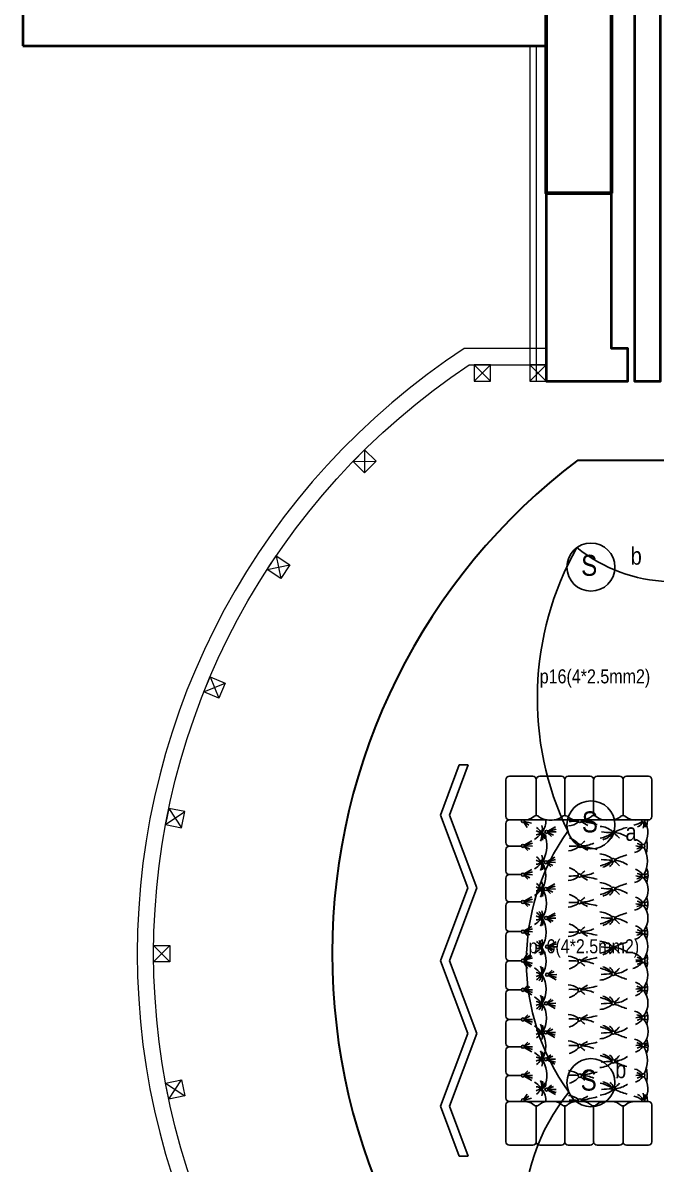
# Model space of a CAD drawing. Header units: inches. Extents: x 23642 to 146359, y -5490 to 33031.
# Drawn here: x 54694 to 56907, y 16774 to 20761 of the extents above; entities that cross this region are included whole.
import ezdxf

# ---------------------------------------------------------------- set-up
doc = ezdxf.new("R2010")
doc.units = ezdxf.units.IN
doc.header["$LTSCALE"] = 5
doc.header["$MEASUREMENT"] = 0
for name, color, linetype, lineweight in [('00-marble', 105, 'Continuous', 20), ('00-structure', 7, 'Continuous', 50), ('00-wall15-20', 30, 'Continuous', 40), ('00-wood', 35, 'Continuous', 18)]:
    doc.layers.add(name, color=color, linetype=linetype, lineweight=lineweight)
doc.layers.add('furn', color=7, linetype='Continuous')
doc.layers.add('Lighting', color=3, linetype='Continuous')
doc.styles.add('ROMANS', font='')
doc.styles.get('ROMANS').set_extended_font_data('Arial Narrow')

# ---------------------------------------------------------------- blocks, each defined once
blk = doc.blocks.new('COUCH20')
at = {"layer": 'furn'}
for p, q in [((0.3456, 0), (0.2403, 0)), ((1.643, 0), (1.7483, 0)), ((-0.0191, -0.0191), (-0.0191, -0.1474)), ((0, 0), (0.2021, 0)), ((0.2212, -0.2259), (0.2212, -0.0191)), ((0.3647, -0.0191), (0.3647, -0.0848)), ((0.5024, 0), (0.3838, 0)), ((0.5215, -0.0191), (0.5215, -0.0848)), ((0.6524, 0), (0.5405, 0)), ((0.6715, -0.0191), (0.6715, -0.0848)), ((0.8152, 0), (0.6906, 0)), ((0.8343, -0.0191), (0.8343, -0.0848)), ((0.8534, 0), (0.9752, 0)), ((0.9943, -0.0191), (0.9943, -0.0848)), ((1.1352, 0), (1.0134, 0)), ((1.1543, -0.0191), (1.1543, -0.0848)), ((1.1734, 0), (1.298, 0)), ((1.3171, -0.0191), (1.3171, -0.0848)), ((1.3362, 0), (1.4481, 0)), ((1.4671, -0.0191), (1.4671, -0.0848)), ((1.4862, 0), (1.6048, 0)), ((1.6239, -0.0191), (1.6239, -0.0848)), ((1.7674, -0.2259), (1.7674, -0.0191)), ((1.9886, 0), (1.7865, 0)), ((2.0077, -0.0191), (2.0077, -0.1474)), ((0.2291, -0.1013), (0.2391, -0.1403)), ((0.232, -0.0999), (0.2505, -0.1251)), ((0.234, -0.0978), (0.2619, -0.1167)), ((0.3597, -0.1005), (0.3364, -0.1426)), ((0.3614, -0.1012), (0.3485, -0.1457)), ((0.3639, -0.1015), (0.3645, -0.1464)), ((0.3672, -0.1008), (0.3812, -0.132)), ((0.3694, -0.0993), (0.3888, -0.1205)), ((0.5174, -0.1005), (0.4941, -0.1426)), ((0.5191, -0.1012), (0.5063, -0.1457)), ((0.5216, -0.1015), (0.5222, -0.1464)), ((0.5249, -0.1008), (0.5389, -0.132)), ((0.5271, -0.0993), (0.5465, -0.1205)), ((0.6675, -0.1005), (0.6442, -0.1426)), ((0.6692, -0.1012), (0.6563, -0.1457)), ((0.6716, -0.1015), (0.6723, -0.1464)), ((0.675, -0.1008), (0.689, -0.132)), ((0.6772, -0.0993), (0.6966, -0.1205)), ((0.8303, -0.1005), (0.807, -0.1426)), ((0.832, -0.1012), (0.8191, -0.1457)), ((0.8344, -0.1015), (0.8351, -0.1464)), ((0.8377, -0.1008), (0.8518, -0.132)), ((0.84, -0.0993), (0.8594, -0.1205)), ((0.9871, -0.0975), (0.9521, -0.1186)), ((0.989, -0.0996), (0.9595, -0.1355)), ((0.9903, -0.1005), (0.9669, -0.1426)), ((0.992, -0.1012), (0.9791, -0.1457)), ((0.9966, -0.1012), (1.0095, -0.1457)), ((0.9984, -0.1005), (1.0217, -0.1426)), ((0.9996, -0.0996), (1.0291, -0.1355)), ((1.0015, -0.0975), (1.0365, -0.1186)), ((1.1486, -0.0993), (1.1292, -0.1205)), ((1.1509, -0.1008), (1.1368, -0.132)), ((1.1542, -0.1015), (1.1535, -0.1464)), ((1.1566, -0.1012), (1.1695, -0.1457)), ((1.1583, -0.1005), (1.1817, -0.1426)), ((1.3114, -0.0993), (1.292, -0.1205)), ((1.3136, -0.1008), (1.2996, -0.132)), ((1.317, -0.1015), (1.3163, -0.1464)), ((1.3194, -0.1012), (1.3323, -0.1457)), ((1.3211, -0.1005), (1.3444, -0.1426)), ((1.4615, -0.0993), (1.4421, -0.1205)), ((1.4637, -0.1008), (1.4497, -0.132)), ((1.467, -0.1015), (1.4664, -0.1464)), ((1.4695, -0.1012), (1.4823, -0.1457)), ((1.4712, -0.1005), (1.4945, -0.1426)), ((1.6192, -0.0993), (1.5998, -0.1205)), ((1.6214, -0.1008), (1.6074, -0.132)), ((1.6247, -0.1015), (1.6241, -0.1464)), ((1.6272, -0.1012), (1.6401, -0.1457)), ((1.6289, -0.1005), (1.6522, -0.1426)), ((1.7546, -0.0978), (1.7268, -0.1167)), ((1.7566, -0.0999), (1.7382, -0.1251)), ((1.7595, -0.1013), (1.7496, -0.1403)), ((-0.0191, -0.3043), (-0.0191, -0.1856)), ((0.1967, -0.1665), (0, -0.1665)), ((1.7919, -0.1665), (1.9886, -0.1665)), ((2.0077, -0.3043), (2.0077, -0.1856)), ((0.2824, -0.2299), (0.2591, -0.2721)), ((0.2841, -0.2306), (0.2713, -0.2751)), ((0.2866, -0.231), (0.2872, -0.2759)), ((0.2899, -0.2302), (0.3039, -0.2614)), ((0.2921, -0.2288), (0.3116, -0.25)), ((0.4491, -0.2265), (0.4258, -0.2687)), ((0.4508, -0.2272), (0.438, -0.2717)), ((0.4533, -0.2276), (0.4539, -0.2725)), ((0.4566, -0.2268), (0.4706, -0.258)), ((0.4588, -0.2254), (0.4782, -0.2466)), ((0.5961, -0.2255), (0.5728, -0.2677)), ((0.5978, -0.2262), (0.585, -0.2707)), ((0.6003, -0.2266), (0.6009, -0.2715)), ((0.6036, -0.2258), (0.6176, -0.257)), ((0.6058, -0.2244), (0.6252, -0.2456)), ((0.7556, -0.2276), (0.7323, -0.2698)), ((0.7573, -0.2284), (0.7444, -0.2728)), ((0.7598, -0.2287), (0.7604, -0.2736)), ((0.7631, -0.2279), (0.7771, -0.2591)), ((0.7653, -0.2265), (0.7847, -0.2477)), ((0.9134, -0.2333), (0.8901, -0.2755)), ((0.9151, -0.2341), (0.9022, -0.2785)), ((0.9175, -0.2344), (0.9182, -0.2793)), ((0.9209, -0.2337), (0.9349, -0.2648)), ((0.9231, -0.2322), (0.9425, -0.2534)), ((1.0655, -0.2322), (1.0461, -0.2534)), ((1.0678, -0.2337), (1.0537, -0.2648)), ((1.0711, -0.2344), (1.0704, -0.2793)), ((1.0735, -0.2341), (1.0864, -0.2785)), ((1.0752, -0.2333), (1.0986, -0.2755)), ((1.2233, -0.2265), (1.2039, -0.2477)), ((1.2255, -0.2279), (1.2115, -0.2591)), ((1.2288, -0.2287), (1.2282, -0.2736)), ((1.2313, -0.2284), (1.2442, -0.2728)), ((1.233, -0.2276), (1.2563, -0.2698)), ((1.3828, -0.2244), (1.3634, -0.2456)), ((1.385, -0.2258), (1.371, -0.257)), ((1.3883, -0.2266), (1.3877, -0.2715)), ((1.3908, -0.2262), (1.4036, -0.2707)), ((1.3925, -0.2255), (1.4158, -0.2677)), ((1.5298, -0.2254), (1.5104, -0.2466)), ((1.532, -0.2268), (1.518, -0.258)), ((1.5353, -0.2276), (1.5347, -0.2725)), ((1.5378, -0.2272), (1.5507, -0.2717)), ((1.5395, -0.2265), (1.5628, -0.2687)), ((1.6965, -0.2288), (1.6771, -0.25)), ((1.6987, -0.2302), (1.6847, -0.2614)), ((1.702, -0.231), (1.7014, -0.2759)), ((1.7045, -0.2306), (1.7173, -0.2751)), ((1.7062, -0.2299), (1.7295, -0.2721)), ((0.2212, -0.7824), (0.2212, -0.264)), ((1.7674, -0.7824), (1.7674, -0.264)), ((-0.0191, -0.4629), (-0.0191, -0.3425)), ((0.1967, -0.3234), (0, -0.3234)), ((1.7919, -0.3234), (1.9886, -0.3234)), ((2.0077, -0.4629), (2.0077, -0.3425)), ((-0.0191, -0.501), (-0.0191, -0.6243)), ((0.1967, -0.4819), (0, -0.4819)), ((1.7919, -0.4819), (1.9886, -0.4819)), ((2.0077, -0.501), (2.0077, -0.6243)), ((-0.0191, -0.6625), (-0.0191, -0.7824)), ((0.1967, -0.6434), (0, -0.6434)), ((1.7919, -0.6434), (1.9886, -0.6434)), ((2.0077, -0.6625), (2.0077, -0.7824)), ((0, -0.8015), (0.2021, -0.8015)), ((1.9886, -0.8015), (1.7865, -0.8015))]:
    blk.add_line(p, q, dxfattribs=at)
for centre, radius in [((0.3637, -0.0931), 0.00837), ((0.5215, -0.0931), 0.00837), ((0.6715, -0.0931), 0.00837), ((0.8343, -0.0931), 0.00837), ((1.1543, -0.0931), 0.00837), ((1.3171, -0.0931), 0.00837), ((1.4671, -0.0931), 0.00837), ((1.6249, -0.0931), 0.00837), ((0.2865, -0.2226), 0.00837), ((0.4532, -0.2192), 0.00837), ((0.6002, -0.2182), 0.00837), ((0.7596, -0.2203), 0.00837), ((0.9174, -0.226), 0.00837), ((1.0712, -0.226), 0.00837), ((1.229, -0.2203), 0.00837), ((1.3884, -0.2182), 0.00837), ((1.5355, -0.2192), 0.00837), ((1.7021, -0.2226), 0.00837), ((0.363, -0.4059), 0.0092), ((0.5263, -0.4048), 0.0092), ((0.6721, -0.4048), 0.0092), ((0.8343, -0.4048), 0.0092), ((0.9911, -0.4048), 0.0092), ((1.1543, -0.4048), 0.0092), ((1.3165, -0.4048), 0.0092), ((1.4623, -0.4048), 0.0092), ((1.6256, -0.4059), 0.0092), ((0.2899, -0.5909), 0.00872), ((0.4412, -0.5898), 0.00872), ((0.599, -0.5898), 0.00872), ((0.7602, -0.5898), 0.00872), ((0.9213, -0.5898), 0.00872), ((1.0673, -0.5898), 0.00872), ((1.2284, -0.5898), 0.00872), ((1.3896, -0.5898), 0.00872), ((1.5474, -0.5898), 0.00872), ((1.6987, -0.5909), 0.00872), ((0.3648, -0.7546), 0.00883), ((0.5293, -0.7546), 0.00883), ((0.682, -0.7546), 0.00883), ((0.839, -0.7546), 0.00883), ((1.1496, -0.7546), 0.00883), ((1.3066, -0.7546), 0.00883), ((1.4593, -0.7546), 0.00883), ((1.6239, -0.7546), 0.00883)]:
    blk.add_circle(centre, radius, dxfattribs=at)
for centre, radius, start, end in [((0.2403, -0.0191), 0.0191, 90, 180), ((0, -0.0191), 0.0191, 90, 180), ((0.2021, -0.0191), 0.0191, 0, 90), ((0.3456, -0.0191), 0.0191, 0, 90), ((0.3838, -0.0191), 0.0191, 90, 180), ((0.5024, -0.0191), 0.0191, 0, 90), ((0.5405, -0.0191), 0.0191, 90, 180), ((0.6524, -0.0191), 0.0191, 0, 90), ((0.6906, -0.0191), 0.0191, 90, 180), ((0.8152, -0.0191), 0.0191, 0, 90), ((0.8534, -0.0191), 0.0191, 90, 180), ((0.9752, -0.0191), 0.0191, 0, 90), ((1.0134, -0.0191), 0.0191, 90, 180), ((1.1352, -0.0191), 0.0191, 0, 90), ((1.1734, -0.0191), 0.0191, 90, 180), ((1.298, -0.0191), 0.0191, 0, 90), ((1.3362, -0.0191), 0.0191, 90, 180), ((1.4481, -0.0191), 0.0191, 0, 90), ((1.4862, -0.0191), 0.0191, 90, 180), ((1.6048, -0.0191), 0.0191, 0, 90), ((1.643, -0.0191), 0.0191, 90, 180), ((1.7483, -0.0191), 0.0191, 360, 90), ((1.7865, -0.0191), 0.0191, 90, 180), ((1.9886, -0.0191), 0.0191, 0, 90), ((0.1347, -0.0982), 0.087, 319.86768, 5.9467), ((0.2271, -0.0931), 0.00837, 225.63507, 134.36493), ((0.9943, -0.0931), 0.00837, 90, 270), ((0.9943, -0.0931), 0.00837, 270, 90), ((1.7616, -0.0931), 0.00837, 45.63507, 314.36493), ((1.8539, -0.0982), 0.087, 174.0533, 220.13232), ((0, -0.1474), 0.0191, 180, 270), ((0, -0.1856), 0.0191, 90, 180), ((0.2158, -0.1665), 0.0191, 139.86768, 220.13232), ((0.1347, -0.2349), 0.087, 5.9467, 40.13232), ((0.3745, -0.074), 0.1467, 219.88728, 233.19128), ((0.1273, -0.2375), 0.1692, 15.95401, 25.17104), ((0.2323, -0.1547), 0.071, 329.22571, 351.04034), ((0.2368, -0.1057), 0.1042, 304.49817, 330.8873), ((0.5368, -0.074), 0.1467, 219.88728, 233.19128), ((0.2896, -0.2375), 0.1692, 15.95401, 25.17104), ((0.3946, -0.1547), 0.071, 329.22571, 351.04034), ((0.3991, -0.1057), 0.1042, 304.49817, 330.8873), ((0.6833, -0.074), 0.1467, 219.88728, 233.19128), ((0.4361, -0.2375), 0.1692, 15.95401, 25.17104), ((0.5411, -0.1547), 0.071, 329.22571, 351.04034), ((0.5456, -0.1057), 0.1042, 304.49817, 330.8873), ((0.7598, -0.1443), 0.0508, 225.83287, 258.92408), ((0.8424, -0.074), 0.1467, 219.88728, 233.19128), ((0.5953, -0.2375), 0.1692, 15.95401, 25.17104), ((0.7002, -0.1547), 0.071, 329.22571, 351.04034), ((0.7047, -0.1057), 0.1042, 304.49817, 330.8873), ((0.9187, -0.1443), 0.0508, 225.83287, 258.92408), ((1.0013, -0.074), 0.1467, 219.88728, 233.19128), ((0.7541, -0.2375), 0.1692, 15.95401, 25.17104), ((0.8591, -0.1547), 0.071, 329.22571, 351.04034), ((0.8636, -0.1057), 0.1042, 304.49817, 330.8873), ((1.125, -0.1057), 0.1042, 209.1127, 235.50183), ((1.1295, -0.1547), 0.071, 188.95966, 210.77429), ((1.2345, -0.2375), 0.1692, 154.82896, 164.04599), ((0.9873, -0.074), 0.1467, 306.80872, 320.11272), ((1.0699, -0.1443), 0.0508, 281.07592, 314.16713), ((1.2839, -0.1057), 0.1042, 209.1127, 235.50183), ((1.2884, -0.1547), 0.071, 188.95966, 210.77429), ((1.3933, -0.2375), 0.1692, 154.82896, 164.04599), ((1.1462, -0.074), 0.1467, 306.80872, 320.11272), ((1.2288, -0.1443), 0.0508, 281.07592, 314.16713), ((1.443, -0.1057), 0.1042, 209.1127, 235.50183), ((1.4475, -0.1547), 0.071, 188.95966, 210.77429), ((1.5525, -0.2375), 0.1692, 154.82896, 164.04599), ((1.3053, -0.074), 0.1467, 306.80872, 320.11272), ((1.5895, -0.1057), 0.1042, 209.1127, 235.50183), ((1.594, -0.1547), 0.071, 188.95966, 210.77429), ((1.699, -0.2375), 0.1692, 154.82896, 164.04599), ((1.4518, -0.074), 0.1467, 306.80872, 320.11272), ((1.7518, -0.1057), 0.1042, 209.1127, 235.50183), ((1.7563, -0.1547), 0.071, 188.95966, 210.77429), ((1.8613, -0.2375), 0.1692, 154.82896, 164.04599), ((1.6141, -0.074), 0.1467, 306.80872, 320.11272), ((1.8539, -0.2349), 0.087, 139.86768, 174.0533), ((1.7728, -0.1665), 0.0191, 319.86768, 40.13232), ((1.9886, -0.1474), 0.0191, 270, 0), ((1.9886, -0.1856), 0.0191, 0, 90), ((0.232, -0.1289), 0.0896, 262.2716, 308.50606), ((-0.1768, -0.245), 0.3984, 357.25696, 2.74304), ((0.2688, -0.1538), 0.0465, 249.04755, 289.08826), ((0.3189, -0.1922), 0.0277, 194.70376, 275.40669), ((0.3246, -0.1731), 0.0401, 220.20015, 269.34156), ((0.3189, -0.1528), 0.0503, 244.41694, 285.5953), ((0.3081, -0.1243), 0.0724, 263.46375, 293.5566), ((0.3613, -0.0425), 0.1816, 257.34058, 300.35513), ((0.4311, -0.1538), 0.0465, 249.04755, 289.08826), ((0.5265, -0.0725), 0.1464, 239.92843, 300.07074), ((0.4812, -0.1528), 0.0503, 244.41694, 285.5953), ((0.4703, -0.1243), 0.0724, 263.46375, 293.5566), ((0.5776, -0.1538), 0.0465, 249.04755, 289.08826), ((0.6793, -0.0763), 0.1464, 237.10476, 302.89565), ((0.6277, -0.1528), 0.0503, 244.41694, 285.5953), ((0.6169, -0.1243), 0.0724, 263.46375, 293.5566), ((0.7368, -0.1538), 0.0465, 249.04755, 289.08826), ((0.8381, -0.0584), 0.1617, 240.62252, 299.37962), ((0.7868, -0.1528), 0.0503, 244.41694, 285.5953), ((0.776, -0.1243), 0.0724, 263.46375, 293.5566), ((0.8956, -0.1538), 0.0465, 249.04755, 289.08826), ((0.9902, -0.0834), 0.1368, 237.86375, 302.97321), ((0.9457, -0.1528), 0.0503, 244.41694, 285.5953), ((0.9348, -0.1243), 0.0724, 263.46375, 293.5566), ((1.0538, -0.1243), 0.0724, 246.4434, 276.53625), ((1.0429, -0.1528), 0.0503, 254.4047, 295.58306), ((1.1505, -0.0584), 0.1617, 240.62038, 299.37748), ((1.093, -0.1538), 0.0465, 250.91174, 290.95245), ((1.2126, -0.1243), 0.0724, 246.4434, 276.53625), ((1.2018, -0.1528), 0.0503, 254.4047, 295.58306), ((1.3093, -0.0763), 0.1464, 237.10435, 302.89524), ((1.2518, -0.1538), 0.0465, 250.91174, 290.95245), ((1.3717, -0.1243), 0.0724, 246.4434, 276.53625), ((1.3609, -0.1528), 0.0503, 254.4047, 295.58306), ((1.4621, -0.0725), 0.1464, 239.92926, 300.07157), ((1.411, -0.1538), 0.0465, 250.91174, 290.95245), ((1.5183, -0.1243), 0.0724, 246.4434, 276.53625), ((1.5074, -0.1528), 0.0503, 254.4047, 295.58306), ((1.6273, -0.0425), 0.1816, 239.64487, 282.65942), ((1.5575, -0.1538), 0.0465, 250.91174, 290.95245), ((1.6805, -0.1243), 0.0724, 246.4434, 276.53625), ((1.6697, -0.1528), 0.0503, 254.4047, 295.58306), ((1.664, -0.1731), 0.0401, 270.65844, 319.79985), ((1.6697, -0.1922), 0.0277, 264.59331, 345.29624), ((1.7566, -0.1289), 0.0896, 231.49394, 277.7284), ((1.7198, -0.1538), 0.0465, 250.91174, 290.95245), ((2.1654, -0.245), 0.3984, 177.25696, 182.74304), ((0, -0.3043), 0.0191, 180, 270), ((0.2158, -0.3234), 0.0191, 139.86768, 220.13232), ((0.1347, -0.255), 0.087, 319.86768, 354.0533), ((1.8539, -0.255), 0.087, 185.9467, 220.13232), ((1.7728, -0.3234), 0.0191, 319.86768, 40.13232), ((1.9886, -0.3043), 0.0191, 270, 0), ((0, -0.3425), 0.0191, 90, 180), ((0.1347, -0.3917), 0.087, 354.0533, 40.13232), ((-0.2035, -0.3562), 0.4324, 354.62334, 1.27621), ((0.1579, -0.3386), 0.0957, 320.82777, 357.27826), ((0.4175, -0.3219), 0.1001, 195.51834, 231.7751), ((-0.0665, -0.3562), 0.4324, 354.62334, 1.27621), ((0.2949, -0.3386), 0.0957, 320.82777, 357.27826), ((0.5808, -0.3208), 0.1001, 195.51834, 231.7751), ((0.0968, -0.3551), 0.4324, 354.62334, 1.27621), ((0.4583, -0.3375), 0.0957, 320.82777, 357.27826), ((0.7266, -0.3208), 0.1001, 195.51834, 231.7751), ((0.2426, -0.3551), 0.4324, 354.62334, 1.27621), ((0.604, -0.3375), 0.0957, 320.82777, 357.27826), ((0.8888, -0.3208), 0.1001, 195.51834, 231.7751), ((0.4048, -0.3551), 0.4324, 354.62334, 1.27621), ((0.7663, -0.3375), 0.0957, 320.82777, 357.27826), ((1.0456, -0.3208), 0.1001, 195.51834, 231.7751), ((0.5616, -0.3551), 0.4324, 354.62334, 1.27621), ((0.9231, -0.3375), 0.0957, 320.82777, 357.27826), ((1.2223, -0.3375), 0.0957, 182.72174, 219.17223), ((1.5838, -0.3551), 0.4324, 178.72379, 185.37666), ((1.0998, -0.3208), 0.1001, 308.2249, 344.48166), ((1.3846, -0.3375), 0.0957, 182.72174, 219.17223), ((1.746, -0.3551), 0.4324, 178.72379, 185.37666), ((1.2621, -0.3208), 0.1001, 308.2249, 344.48166), ((1.5303, -0.3375), 0.0957, 182.72174, 219.17223), ((1.8918, -0.3551), 0.4324, 178.72379, 185.37666), ((1.4078, -0.3208), 0.1001, 308.2249, 344.48166), ((1.6937, -0.3386), 0.0957, 182.72174, 219.17223), ((2.0551, -0.3562), 0.4324, 178.72379, 185.37666), ((1.5712, -0.3219), 0.1001, 308.2249, 344.48166), ((1.8307, -0.3386), 0.0957, 182.72174, 219.17223), ((2.1922, -0.3562), 0.4324, 178.72379, 185.37666), ((1.8539, -0.3917), 0.087, 139.86768, 185.9467), ((1.9886, -0.3425), 0.0191, 0, 90), ((0.1347, -0.4136), 0.087, 319.86768, 354.0533), ((0.226, -0.4059), 0.0092, 238.7601, 121.2399), ((0.0654, -0.4158), 0.1609, 345.57081, 0.24949), ((6.4437, 0.8397), 6.3413, 191.41119, 192.21258), ((1.7402, 0.4295), 1.7294, 209.19009, 210.54227), ((0.6264, -0.6689), 0.3723, 136.45764, 140.90108), ((0.2024, -0.4158), 0.1609, 335.26114, 0.24949), ((6.5807, 0.8397), 6.3413, 191.41119, 192.21258), ((1.8773, 0.4295), 1.7294, 209.19009, 210.54227), ((0.7897, -0.6678), 0.3723, 136.45764, 140.90108), ((0.3657, -0.4147), 0.1609, 335.26114, 0.24949), ((6.7441, 0.8408), 6.3413, 191.41119, 192.21258), ((2.0406, 0.4306), 1.7294, 209.19009, 210.54227), ((0.9355, -0.6678), 0.3723, 136.45764, 140.90108), ((0.5115, -0.4147), 0.1609, 335.26114, 0.24949), ((6.8899, 0.8408), 6.3413, 191.41119, 192.21258), ((2.1864, 0.4306), 1.7294, 209.19009, 210.54227), ((1.0978, -0.6678), 0.3723, 136.45764, 140.90108), ((0.6737, -0.4147), 0.1609, 335.26114, 0.24949), ((7.0521, 0.8408), 6.3413, 191.41119, 192.21258), ((2.3486, 0.4306), 1.7294, 209.19009, 210.54227), ((1.2546, -0.6678), 0.3723, 136.45764, 140.90108), ((0.8305, -0.4147), 0.1609, 335.26114, 0.24949), ((7.2089, 0.8408), 6.3413, 191.41119, 192.21258), ((2.5054, 0.4306), 1.7294, 209.19009, 210.54227), ((-0.36, 0.4306), 1.7294, 329.45773, 330.80991), ((-5.0635, 0.8408), 6.3413, 347.78742, 348.58881), ((1.3149, -0.4147), 0.1609, 179.75051, 204.73886), ((0.8909, -0.6678), 0.3723, 39.09892, 43.54236), ((-0.1977, 0.4306), 1.7294, 329.45773, 330.80991), ((-4.9012, 0.8408), 6.3413, 347.78742, 348.58881), ((1.4771, -0.4147), 0.1609, 179.75051, 204.73886), ((1.0531, -0.6678), 0.3723, 39.09892, 43.54236), ((-0.052, 0.4306), 1.7294, 329.45773, 330.80991), ((-4.7555, 0.8408), 6.3413, 347.78742, 348.58881), ((1.6229, -0.4147), 0.1609, 179.75051, 204.73886), ((1.1989, -0.6678), 0.3723, 39.09892, 43.54236), ((0.1114, 0.4295), 1.7294, 329.45773, 330.80991), ((-4.5921, 0.8397), 6.3413, 347.78742, 348.58881), ((1.7862, -0.4158), 0.1609, 179.75051, 204.73886), ((1.3622, -0.6689), 0.3723, 39.09892, 43.54236), ((0.2484, 0.4295), 1.7294, 329.45773, 330.80991), ((-4.4551, 0.8397), 6.3413, 347.78742, 348.58881), ((1.7626, -0.4059), 0.0092, 58.7601, 301.2399), ((1.9232, -0.4158), 0.1609, 179.75051, 194.42919), ((1.8539, -0.4136), 0.087, 185.9467, 220.13232), ((0, -0.4629), 0.0191, 180, 270), ((0, -0.501), 0.0191, 90, 180), ((0.2158, -0.4819), 0.0191, 139.86768, 220.13232), ((0.1347, -0.5503), 0.087, 354.0533, 40.13232), ((1.8539, -0.5503), 0.087, 139.86768, 185.9467), ((1.7728, -0.4819), 0.0191, 319.86768, 40.13232), ((1.9886, -0.4629), 0.0191, 270, 0), ((1.9886, -0.501), 0.0191, 360, 90), ((0.3683, -0.5105), 0.1123, 183.40825, 221.29802), ((-0.0829, -0.5771), 0.3731, 359.22108, 8.07348), ((0.1084, -0.4674), 0.2196, 328.04719, 346.58807), ((0.2189, -0.4992), 0.1161, 312.07235, 343.0528), ((0.5196, -0.5094), 0.1123, 183.40825, 221.29802), ((0.0684, -0.576), 0.3731, 359.22108, 8.07348), ((0.2597, -0.4663), 0.2196, 328.04719, 346.58807), ((0.3701, -0.4981), 0.1161, 312.07235, 343.0528), ((0.6774, -0.5094), 0.1123, 183.40825, 221.29802), ((0.2262, -0.576), 0.3731, 359.22108, 8.07348), ((0.4175, -0.4663), 0.2196, 328.04719, 346.58807), ((0.528, -0.4981), 0.1161, 312.07235, 343.0528), ((0.8385, -0.5094), 0.1123, 183.40825, 221.29802), ((0.3873, -0.576), 0.3731, 359.22108, 8.07348), ((0.5786, -0.4663), 0.2196, 328.04719, 346.58807), ((0.6891, -0.4981), 0.1161, 312.07235, 343.0528), ((0.9997, -0.5094), 0.1123, 183.40825, 221.29802), ((0.5485, -0.576), 0.3731, 359.22108, 8.07348), ((0.7398, -0.4663), 0.2196, 328.04719, 346.58807), ((0.8502, -0.4981), 0.1161, 312.07235, 343.0528), ((1.1384, -0.4981), 0.1161, 196.9472, 227.92765), ((1.2488, -0.4663), 0.2196, 193.41193, 211.95281), ((1.4401, -0.576), 0.3731, 171.92652, 180.77892), ((0.9889, -0.5094), 0.1123, 318.70198, 356.59175), ((1.2995, -0.4981), 0.1161, 196.9472, 227.92765), ((1.41, -0.4663), 0.2196, 193.41193, 211.95281), ((1.6013, -0.576), 0.3731, 171.92652, 180.77892), ((1.1501, -0.5094), 0.1123, 318.70198, 356.59175), ((1.4606, -0.4981), 0.1161, 196.9472, 227.92765), ((1.5711, -0.4663), 0.2196, 193.41193, 211.95281), ((1.7624, -0.576), 0.3731, 171.92652, 180.77892), ((1.3112, -0.5094), 0.1123, 318.70198, 356.59175), ((1.6185, -0.4981), 0.1161, 196.9472, 227.92765), ((1.7289, -0.4663), 0.2196, 193.41193, 211.95281), ((1.9202, -0.576), 0.3731, 171.92652, 180.77892), ((1.469, -0.5094), 0.1123, 318.70198, 356.59175), ((1.7698, -0.4992), 0.1161, 196.9472, 227.92765), ((1.8802, -0.4674), 0.2196, 193.41193, 211.95281), ((2.0715, -0.5771), 0.3731, 171.92652, 180.77892), ((1.6203, -0.5105), 0.1123, 318.70198, 356.59175), ((0, -0.6243), 0.0191, 180, 270), ((0.1347, -0.5751), 0.087, 319.86768, 354.0533), ((0.7237, -0.798), 0.4806, 155.52339, 163.98741), ((0.4361, -0.5844), 0.1463, 185.9596, 214.89366), ((0.5013, -0.4304), 0.2646, 219.08263, 227.22792), ((0.2901, -0.5507), 0.0402, 282.23042, 330.7919), ((0.875, -0.7969), 0.4806, 155.52339, 163.98741), ((0.5874, -0.5833), 0.1463, 185.9596, 214.89366), ((0.6526, -0.4293), 0.2646, 219.08263, 227.22792), ((0.4413, -0.5496), 0.0402, 282.23042, 330.7919), ((1.0328, -0.7969), 0.4806, 155.52339, 163.98741), ((0.7452, -0.5833), 0.1463, 185.9596, 214.89366), ((0.8104, -0.4293), 0.2646, 219.08263, 227.22792), ((0.5992, -0.5496), 0.0402, 282.23042, 330.7919), ((1.1939, -0.7969), 0.4806, 155.52339, 163.98741), ((0.9064, -0.5833), 0.1463, 185.9596, 214.89366), ((0.9715, -0.4293), 0.2646, 219.08263, 227.22792), ((0.7603, -0.5496), 0.0402, 282.23042, 330.7919), ((1.3551, -0.7969), 0.4806, 155.52339, 163.98741), ((1.0675, -0.5833), 0.1463, 185.9596, 214.89366), ((1.1327, -0.4293), 0.2646, 219.08263, 227.22792), ((0.9214, -0.5496), 0.0402, 282.23042, 330.7919), ((1.0672, -0.5496), 0.0402, 209.2081, 257.76958), ((0.8559, -0.4293), 0.2646, 312.77208, 320.91737), ((0.9211, -0.5833), 0.1463, 325.10634, 354.0404), ((0.6335, -0.7969), 0.4806, 16.01259, 24.47661), ((1.2283, -0.5496), 0.0402, 209.2081, 257.76958), ((1.0171, -0.4293), 0.2646, 312.77208, 320.91737), ((1.0822, -0.5833), 0.1463, 325.10634, 354.0404), ((0.7947, -0.7969), 0.4806, 16.01259, 24.47661), ((1.3894, -0.5496), 0.0402, 209.2081, 257.76958), ((1.1782, -0.4293), 0.2646, 312.77208, 320.91737), ((1.2434, -0.5833), 0.1463, 325.10634, 354.0404), ((0.9558, -0.7969), 0.4806, 16.01259, 24.47661), ((1.5473, -0.5496), 0.0402, 209.2081, 257.76958), ((1.336, -0.4293), 0.2646, 312.77208, 320.91737), ((1.4012, -0.5833), 0.1463, 325.10634, 354.0404), ((1.1136, -0.7969), 0.4806, 16.01259, 24.47661), ((1.6985, -0.5507), 0.0402, 209.2081, 257.76958), ((1.4873, -0.4304), 0.2646, 312.77208, 320.91737), ((1.5525, -0.5844), 0.1463, 325.10634, 354.0404), ((1.2649, -0.798), 0.4806, 16.01259, 24.47661), ((1.8539, -0.5751), 0.087, 185.9467, 220.13232), ((1.9886, -0.6243), 0.0191, 270, 360), ((0, -0.6625), 0.0191, 90, 180), ((0.2158, -0.6434), 0.0191, 139.86768, 220.13232), ((0.1347, -0.7118), 0.087, 354.0533, 40.13232), ((1.8539, -0.7118), 0.087, 139.86768, 185.9467), ((1.7728, -0.6434), 0.0191, 319.86768, 40.13232), ((1.9886, -0.6625), 0.0191, 0, 90), ((0.2241, -0.7546), 0.00883, 250.81954, 109.18046), ((0.129, -0.6735), 0.1249, 323.58772, 346.46294), ((0.213, -0.7071), 0.0487, 293.5636, 342.00303), ((0.3962, -0.6903), 0.0716, 196.79961, 236.87529), ((0.6034, -0.63), 0.2692, 199.75044, 205.68182), ((0.2676, -0.7359), 0.0989, 354.27172, 12.52461), ((0.0661, -0.6043), 0.3343, 334.80738, 339.90092), ((0.3336, -0.6955), 0.0667, 305.40685, 350.77589), ((0.5607, -0.6903), 0.0716, 196.79961, 236.87529), ((0.7679, -0.63), 0.2692, 199.75044, 205.68182), ((0.4321, -0.7359), 0.0989, 354.27172, 12.52461), ((0.2307, -0.6043), 0.3343, 334.80738, 339.90092), ((0.4981, -0.6955), 0.0667, 305.40685, 350.77589), ((0.7134, -0.6903), 0.0716, 196.79961, 236.87529), ((0.9207, -0.63), 0.2692, 199.75044, 205.68182), ((0.5848, -0.7359), 0.0989, 354.27172, 12.52461), ((0.3834, -0.6043), 0.3343, 334.80738, 339.90092), ((0.6509, -0.6955), 0.0667, 305.40685, 350.77589), ((0.8704, -0.6903), 0.0716, 196.79961, 236.87529), ((1.0777, -0.63), 0.2692, 199.75044, 205.68182), ((0.7418, -0.7359), 0.0989, 354.27172, 12.52461), ((0.5404, -0.6043), 0.3343, 334.80738, 339.90092), ((0.8076, -0.6903), 0.0716, 303.12471, 343.20039), ((1.0477, -0.671), 0.1001, 195.51834, 231.7751), ((1.2288, -0.63), 0.2692, 199.75044, 205.68182), ((0.9932, -0.755), 0.0092, 83.24643, 276.75357), ((0.893, -0.7359), 0.0989, 354.27172, 12.52461), ((0.9954, -0.755), 0.0092, 263.24643, 96.75357), ((1.0956, -0.7359), 0.0989, 167.47539, 185.72828), ((0.7598, -0.63), 0.2692, 334.31818, 340.24956), ((0.9409, -0.671), 0.1001, 308.2249, 344.48166), ((1.181, -0.6903), 0.0716, 196.79961, 236.87529), ((1.4482, -0.6043), 0.3343, 200.09908, 205.19262), ((1.2468, -0.7359), 0.0989, 167.47539, 185.72828), ((0.9109, -0.63), 0.2692, 334.31818, 340.24956), ((1.1182, -0.6903), 0.0716, 303.12471, 343.20039), ((1.3378, -0.6955), 0.0667, 189.22411, 234.59315), ((1.6052, -0.6043), 0.3343, 200.09908, 205.19262), ((1.4038, -0.7359), 0.0989, 167.47539, 185.72828), ((1.068, -0.63), 0.2692, 334.31818, 340.24956), ((1.2752, -0.6903), 0.0716, 303.12471, 343.20039), ((1.4905, -0.6955), 0.0667, 189.22411, 234.59315), ((1.758, -0.6043), 0.3343, 200.09908, 205.19262), ((1.5565, -0.7359), 0.0989, 167.47539, 185.72828), ((1.2207, -0.63), 0.2692, 334.31818, 340.24956), ((1.4279, -0.6903), 0.0716, 303.12471, 343.20039), ((1.655, -0.6955), 0.0667, 189.22411, 234.59315), ((1.9225, -0.6043), 0.3343, 200.09908, 205.19262), ((1.721, -0.7359), 0.0989, 167.47539, 185.72828), ((1.3852, -0.63), 0.2692, 334.31818, 340.24956), ((1.5924, -0.6903), 0.0716, 303.12471, 343.20039), ((1.7756, -0.7071), 0.0487, 197.99697, 246.4364), ((1.8596, -0.6735), 0.1249, 193.53706, 216.41228), ((1.7645, -0.7546), 0.00883, 70.81954, 289.18046), ((0, -0.7824), 0.0191, 180, 270), ((0.2021, -0.7824), 0.0191, 270, 0), ((0.2321, -0.7302), 0.0468, 256.53469, 294.48607), ((0.2915, -0.6651), 0.1149, 237.20387, 304.95357), ((0.2523, -0.723), 0.0423, 240.23549, 280.41562), ((0.2453, -0.6811), 0.0765, 260.53056, 286.0147), ((0.3615, -0.6141), 0.1625, 258.73973, 284.61151), ((0.4466, -0.6224), 0.1553, 241.48776, 298.78509), ((0.5242, -0.6886), 0.0922, 245.67737, 295.73121), ((0.7679, -0.8736), 0.2692, 155.29845, 159.72392), ((0.4321, -0.7677), 0.0989, 352.51767, 2.56901), ((0.2307, -0.8993), 0.3343, 21.10552, 24.39665), ((0.6051, -0.679), 0.1026, 229.03643, 311.59743), ((0.6804, -0.6943), 0.0856, 246.66785, 295.55686), ((0.9207, -0.8736), 0.2692, 155.29845, 159.72392), ((0.3834, -0.8993), 0.3343, 21.10552, 24.39665), ((0.7613, -0.6671), 0.1133, 231.46864, 307.6243), ((0.8434, -0.6843), 0.0938, 247.24211, 291.98539), ((1.0777, -0.8736), 0.2692, 155.29845, 158.87003), ((0.5404, -0.8993), 0.3343, 21.32481, 24.39665), ((0.9169, -0.6549), 0.124, 235.87951, 303.19827), ((0.9842, -0.7249), 0.0529, 241.76801, 280.99139), ((1.2567, -1.0181), 0.3723, 136.45764, 139.56441), ((1.0044, -0.7249), 0.0529, 259.00861, 298.23199), ((0.7319, -1.0181), 0.3723, 40.43559, 43.54236), ((1.0717, -0.6549), 0.124, 236.80173, 304.12049), ((1.1452, -0.6843), 0.0938, 248.01461, 292.75789), ((1.4482, -0.8993), 0.3343, 155.60335, 158.67519), ((0.9109, -0.8736), 0.2692, 21.12997, 24.70155), ((1.2273, -0.6671), 0.1133, 232.3757, 308.53136), ((1.3082, -0.6943), 0.0856, 244.44314, 293.33215), ((1.6052, -0.8993), 0.3343, 155.60335, 158.89448), ((1.068, -0.8736), 0.2692, 20.27608, 24.70155), ((1.3835, -0.679), 0.1026, 228.40257, 310.96357), ((1.4644, -0.6886), 0.0922, 244.26879, 294.32263), ((1.758, -0.8993), 0.3343, 155.60335, 158.89448), ((1.5565, -0.7677), 0.0989, 177.43099, 187.48233), ((1.2207, -0.8736), 0.2692, 20.27608, 24.70155), ((1.542, -0.6224), 0.1553, 241.21491, 298.51224), ((1.6271, -0.6141), 0.1625, 255.38849, 281.26027), ((1.6971, -0.6651), 0.1149, 235.04643, 302.79613), ((1.7433, -0.6811), 0.0765, 253.9853, 279.46944), ((1.7363, -0.723), 0.0423, 259.58438, 299.76451), ((1.7565, -0.7302), 0.0468, 245.51393, 283.46531), ((1.7865, -0.7824), 0.0191, 180, 270), ((1.9886, -0.7824), 0.0191, 270, 360)]:
    blk.add_arc(centre, radius, start, end, dxfattribs=at)
for centre in [(0.291, -0.1951), (0.4533, -0.1951), (0.5998, -0.1951), (0.759, -0.1951), (0.9178, -0.1951)]:
    blk.add_ellipse(centre, major_axis=(0.00913, 0), ratio=0.453696, dxfattribs=at)
at = {"layer": 'furn', "extrusion": (0, 0, -1)}
for centre in [(1.0708, -0.1951), (1.2296, -0.1951), (1.3888, -0.1951), (1.5353, -0.1951), (1.6976, -0.1951)]:
    blk.add_ellipse(centre, major_axis=(-0.00913, 0), ratio=0.453696, dxfattribs=at)
blk = doc.blocks.new('A$C58380672')
at = {"layer": 'furn'}
for p, q in [((0.2747, 1.1615), (0, 1.0585)), ((0.2747, 1.1615), (0.6747, 1.0115)), ((0.6747, 1.0115), (1.0747, 1.1615)), ((1.0747, 1.1615), (1.4747, 1.0115)), ((1.4747, 1.0115), (1.8747, 1.1615)), ((1.8747, 1.1615), (2.1495, 1.0585)), ((0, 1.0085), (0.2747, 1.1115)), ((0.2747, 1.1115), (0.6747, 0.9615)), ((1.0747, 1.1115), (0.6747, 0.9615)), ((1.4747, 0.9615), (1.0747, 1.1115)), ((1.8747, 1.1115), (1.4747, 0.9615)), ((2.1495, 1.0085), (1.8747, 1.1115)), ((0, 1.0585), (0, 1.0085)), ((2.1495, 1.0585), (2.1495, 1.0085))]:
    blk.add_line(p, q, dxfattribs=at)
blk.add_blockref('COUCH20', (0.0801, 0.8015), dxfattribs=at)

msp = doc.modelspace()

# ---------------------------------------------------------------- linework, layer by layer
at = {"layer": '00-marble', "transparency": 33554687}
for points in [[(56465.14427, 20680.66099), (56465.14427, 19509.23242)], [(56488.00142, 20680.66099), (56488.00142, 19509.23242)]]:
    msp.add_lwpolyline(points, dxfattribs=at)
at = {"layer": '00-structure'}
msp.add_lwpolyline([(56750.85856, 20166.37528), (56750.85856, 20166.37528), (56750.85856, 20166.37528), (56750.85856, 20794.94671), (56522.28713, 20794.94671), (56522.28713, 20794.94671), (56522.28713, 20794.94671), (56522.28713, 20166.37528)], close=True, dxfattribs=at)
at = {"layer": '00-wall15-20', "transparency": 33554687}
for p, q in [((54693.7157, 28337.80385), (54693.7157, 20680.66099)), ((54693.7157, 20680.66099), (56522.28713, 20680.66099))]:
    msp.add_line(p, q, dxfattribs=at)
msp.add_lwpolyline([(56830.85856, 23229.23242), (56830.85856, 19509.23242), (56922.28713, 19509.23242), (56922.28713, 21594.94671), (58608.00142, 21594.94671), (58608.00142, 21709.23242), (58608.00142, 21709.23242), (58608.00142, 21709.23242), (58608.00142, 21709.23242), (58608.00142, 21709.23242), (56922.28713, 21709.23242), (56922.28713, 23229.23242)], dxfattribs=at)
at = {"layer": '00-wall15-20'}
msp.add_lwpolyline([(56522.28713, 20166.37528), (56522.28713, 19509.23242), (56808.00142, 19509.23242), (56808.00142, 19623.51813), (56750.85856, 19623.51813), (56750.85856, 20166.37528)], close=True, dxfattribs=at)
at = {"layer": '00-wood'}
msp.add_lwpolyline([(56522.28713, 15452.08956), (56253.72167, 15452.08956, -0.5361140137), (56253.72167, 19566.37528), (56522.28713, 19566.37528), (56522.28713, 19623.51813), (56236.57285, 19623.51813, 0.5405405405), (56236.57285, 15394.94671), (56522.28713, 15394.94671), (56522.28713, 15452.08956)], format="xyb", dxfattribs=at)
for points in [[(56271.08836, 19509.23242), (56328.23122, 19509.23242), (56328.23122, 19566.37528), (56271.08836, 19566.37528)], [(56465.14427, 19509.23242), (56522.28713, 19509.23242), (56522.28713, 19566.37528), (56465.14427, 19566.37528)], [(55847.73291, 19229.04106), (55888.28808, 19188.78458), (55928.54456, 19229.33975), (55887.98939, 19269.59623)], [(55579.13838, 18899.5903), (55626.73879, 18867.97531), (55595.1238, 18820.3749), (55547.52339, 18851.98989)], [(55348.01743, 18476.65659), (55400.85088, 18454.88661), (55379.0809, 18402.05315), (55326.24745, 18423.82313)], [(55192.3264, 17960.83829), (55248.38155, 17949.74208), (55259.47776, 18005.79724), (55203.4226, 18016.89344)], [(55150.85856, 17537.80385), (55208.00142, 17537.80385), (55208.00142, 17480.66099), (55150.85856, 17480.66099)], [(55192.3264, 17057.62655), (55248.38155, 17068.72276), (55259.47776, 17012.6676), (55203.4226, 17001.5714)]]:
    msp.add_lwpolyline(points, close=True, dxfattribs=at)
for points in [[(56271.08836, 19566.37528), (56328.23122, 19509.23242)], [(56271.08836, 19509.23242), (56328.23122, 19566.37528)], [(56465.14427, 19566.37528), (56522.28713, 19509.23242)], [(56465.14427, 19509.23242), (56522.28713, 19566.37528)], [(55887.98939, 19269.59623), (55888.28808, 19188.78458)], [(55847.73291, 19229.04106), (55928.54456, 19229.33975)], [(55579.13838, 18899.5903), (55595.1238, 18820.3749)], [(55547.52339, 18851.98989), (55626.73879, 18867.97531)], [(55348.01743, 18476.65659), (55379.0809, 18402.05315)], [(55326.24745, 18423.82313), (55400.85088, 18454.88661)], [(55192.3264, 17960.83829), (55259.47776, 18005.79724)], [(55203.4226, 18016.89344), (55248.38155, 17949.74208)], [(55150.85856, 17480.66099), (55208.00142, 17537.80385)], [(55150.85856, 17537.80385), (55208.00142, 17480.66099)], [(55203.4226, 17001.5714), (55248.38155, 17068.72276)], [(55192.3264, 17057.62655), (55259.47776, 17012.6676)]]:
    msp.add_lwpolyline(points, dxfattribs=at)
at = {"layer": 'Lighting', "linetype": 'Continuous', "lineweight": 30}
msp.add_line((56633.14648, 19233.56347), (57173.75254, 19233.56347), dxfattribs=at)
at = {"layer": 'Lighting'}
for centre in [(56679.00658, 18859.88177), (56679.00658, 17959.44887), (56679.00658, 17059.01597)]:
    msp.add_circle(centre, 83.95532, dxfattribs=at)
for centre, radius, start, end in [((56968.19009, 19350.9032), 541.76908, 231.33874753, 17.11820019), ((57562.19313, 18402.20038), 1070.41582, 150.58834852, 205.74759152), ((57235.72669, 17484.25765), 782.16962, 144.61347566, 215.85219919), ((57164.2296, 16574.01625), 721.66317, 141.20706788, 219.4461234)]:
    msp.add_arc(centre, radius, start, end, dxfattribs=at)
at = {"layer": 'Lighting', "linetype": 'Continuous', "lineweight": 30}
msp.add_arc((57936.3564, 17509.23242), 2161.40548, 127.08115295, 232.78552504, dxfattribs=at)

# ---------------------------------------------------------------- block references
at = {"xscale": 635.908891857056, "yscale": 635.908891857056, "zscale": 635.908891857056, "rotation": 90}
msp.add_blockref('A$C58380672', (56891.7814, 16801.78264), dxfattribs=at)

# ---------------------------------------------------------------- texts
at = {"layer": 'Lighting', "style": 'ROMANS'}
for s, height, p in [('S', 73.38301, (56644.95861, 18829.45997)), ('b', 61.15251, (56817.87488, 18868.3291)), ('p16(4*2.5mm2)', 48.9220092, (56500.04922, 18453.79256)), ('S', 73.38301, (56647.50485, 17933.2577)), ('a', 61.15251, (56799.69047, 17903.81488)), ('p16(4*2.5mm2)', 48.9220092, (56461.33763, 17510.97248)), ('S', 73.38301, (56643.30357, 17031.34502)), ('b', 61.15251, (56763.70294, 17074.76153))]:
    msp.add_text(s, height=height, dxfattribs=at).set_placement(p)

doc.saveas('drawing.dxf')
